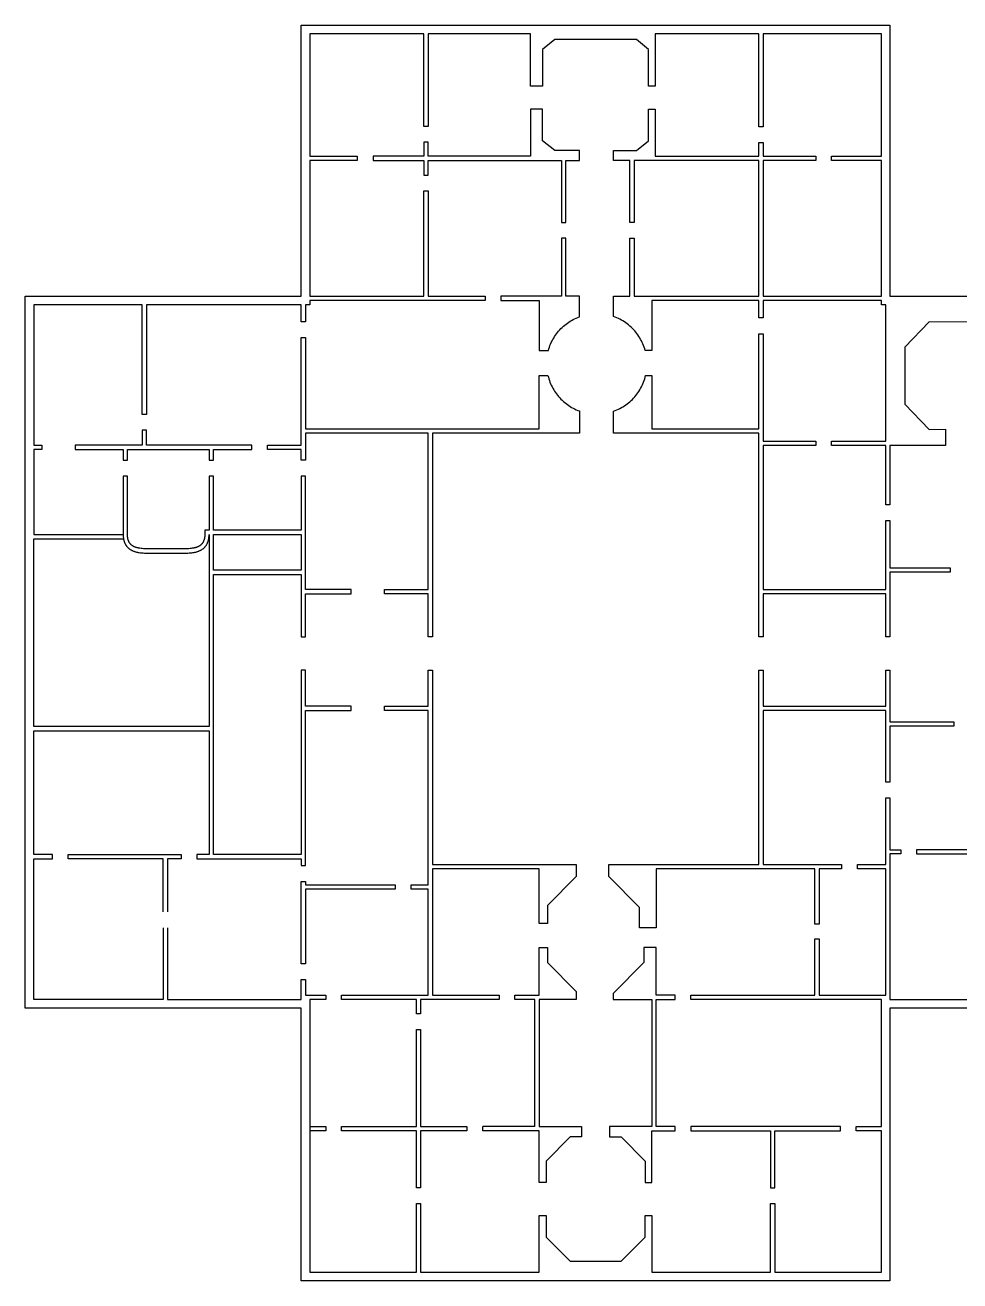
# Model space of a CAD drawing. Header units: centimetres. Extents: x 2933 to 5307, y 1581 to 3517.
# Drawn here: x 3635.3 to 3922.9, y 2258 to 2644.3 of the extents above; entities that cross this region are included whole.
import ezdxf

# ---------------------------------------------------------------- set-up
doc = ezdxf.new("R2010")
doc.units = ezdxf.units.CM
doc.layers.add('Make2D$Visible$Curves', color=7, linetype='Continuous', true_color=0x000000)

msp = doc.modelspace()

# ---------------------------------------------------------------- linework, layer by layer
at = {"layer": 'Make2D$Visible$Curves', "color": 24, "lineweight": -3, "true_color": 0xa52525}
for p, q in [((3720.28, 2560.96), (3720.28, 2644.31)), ((3720.28, 2644.31), (3901.42, 2644.31)), ((3901.42, 2644.31), (3901.42, 2560.96)), ((3757.99, 2641.66), (3722.93, 2641.66)), ((3722.93, 2641.66), (3722.93, 2603.96)), ((3757.99, 2613.14), (3757.99, 2641.66)), ((3790.77, 2641.66), (3759.32, 2641.66)), ((3759.32, 2641.66), (3759.32, 2613.14)), ((3790.77, 2625.56), (3790.77, 2641.66)), ((3798.33, 2639.86), (3794.55, 2636.85)), ((3823.38, 2639.86), (3798.33, 2639.86)), ((3827.16, 2636.85), (3823.38, 2639.86)), ((3861.06, 2641.66), (3829.18, 2641.66)), ((3829.18, 2641.66), (3829.18, 2625.56)), ((3861.06, 2613.06), (3861.06, 2641.66)), ((3898.77, 2641.66), (3862.38, 2641.66)), ((3862.38, 2641.66), (3862.38, 2613.06)), ((3898.77, 2603.96), (3898.77, 2641.66)), ((3794.55, 2636.85), (3794.55, 2625.56)), ((3827.16, 2625.56), (3827.16, 2636.85)), ((3794.55, 2625.56), (3790.77, 2625.56)), ((3829.18, 2625.56), (3827.16, 2625.56)), ((3794.55, 2618.48), (3790.77, 2618.48)), ((3790.77, 2618.48), (3790.77, 2603.96)), ((3794.55, 2608.71), (3794.55, 2618.48)), ((3827.16, 2608.71), (3827.16, 2618.48)), ((3827.16, 2618.48), (3829.18, 2618.48)), ((3829.18, 2618.48), (3829.18, 2603.96)), ((3759.32, 2613.14), (3757.99, 2613.14)), ((3862.38, 2613.06), (3861.06, 2613.06)), ((3759.32, 2608.28), (3757.99, 2608.28)), ((3757.99, 2608.28), (3757.99, 2603.96)), ((3759.32, 2603.96), (3759.32, 2608.28)), ((3798.33, 2605.7), (3794.55, 2608.71)), ((3823.38, 2605.7), (3827.16, 2608.71)), ((3861.06, 2603.96), (3861.06, 2608.2)), ((3861.06, 2608.2), (3862.38, 2608.2)), ((3862.38, 2608.2), (3862.38, 2603.96)), ((3722.93, 2603.96), (3737.51, 2603.96)), ((3737.51, 2603.96), (3737.51, 2602.63)), ((3757.99, 2603.96), (3742.37, 2603.96)), ((3742.37, 2603.96), (3742.37, 2602.63)), ((3790.77, 2603.96), (3759.32, 2603.96)), ((3805.84, 2605.7), (3798.33, 2605.7)), ((3805.84, 2602.63), (3805.84, 2605.7)), ((3816.39, 2602.63), (3816.39, 2605.7)), ((3816.39, 2605.7), (3823.38, 2605.7)), ((3829.18, 2603.96), (3861.06, 2603.96)), ((3862.38, 2603.96), (3878.58, 2603.96)), ((3878.58, 2603.96), (3878.58, 2602.63)), ((3883.44, 2602.63), (3883.44, 2603.96)), ((3883.44, 2603.96), (3898.77, 2603.96)), ((3737.51, 2602.63), (3722.93, 2602.63)), ((3722.93, 2602.63), (3722.93, 2560.96)), ((3742.37, 2602.63), (3757.99, 2602.63)), ((3757.99, 2602.63), (3757.99, 2598.17)), ((3759.32, 2598.17), (3759.32, 2602.63)), ((3759.32, 2602.63), (3790.77, 2602.63)), ((3790.77, 2602.63), (3800.32, 2602.63)), ((3800.32, 2602.63), (3800.32, 2583.62)), ((3801.64, 2583.62), (3801.64, 2602.63)), ((3801.64, 2602.63), (3805.84, 2602.63)), ((3821.38, 2602.63), (3816.39, 2602.63)), ((3821.38, 2583.62), (3821.38, 2602.63)), ((3861.06, 2602.63), (3822.71, 2602.63)), ((3822.71, 2602.63), (3822.71, 2583.62)), ((3861.06, 2560.96), (3861.06, 2602.63)), ((3878.58, 2602.63), (3862.38, 2602.63)), ((3862.38, 2602.63), (3862.38, 2560.96)), ((3898.77, 2602.63), (3883.44, 2602.63)), ((3898.77, 2560.96), (3898.77, 2602.63)), ((3757.99, 2598.17), (3759.32, 2598.17)), ((3757.99, 2560.96), (3757.99, 2593.3)), ((3757.99, 2593.3), (3759.32, 2593.3)), ((3759.32, 2593.3), (3759.32, 2560.96)), ((3800.32, 2583.62), (3801.64, 2583.62)), ((3822.71, 2583.62), (3821.38, 2583.62)), ((3801.64, 2578.76), (3800.32, 2578.76)), ((3800.32, 2578.76), (3800.32, 2560.96)), ((3801.64, 2560.96), (3801.64, 2578.76)), ((3821.38, 2560.96), (3821.38, 2578.76)), ((3821.38, 2578.76), (3822.71, 2578.76)), ((3822.71, 2578.76), (3822.71, 2560.96)), ((3635.33, 2341.89), (3635.33, 2560.96)), ((3635.33, 2560.96), (3720.28, 2560.96)), ((3671.32, 2558.31), (3637.97, 2558.31)), ((3637.97, 2558.31), (3637.97, 2515.04)), ((3671.32, 2524.56), (3671.32, 2558.31)), ((3720.28, 2558.31), (3672.65, 2558.31)), ((3672.65, 2558.31), (3672.65, 2524.56)), ((3720.28, 2553.04), (3720.28, 2558.31)), ((3722.93, 2558.31), (3721.61, 2558.31)), ((3721.61, 2558.31), (3721.61, 2553.04)), ((3722.93, 2560.96), (3757.99, 2560.96)), ((3776.83, 2559.63), (3722.93, 2559.63)), ((3722.93, 2559.63), (3722.93, 2558.31)), ((3759.32, 2560.96), (3776.83, 2560.96)), ((3776.83, 2560.96), (3776.83, 2559.63)), ((3800.32, 2560.96), (3781.7, 2560.96)), ((3781.7, 2560.96), (3781.7, 2559.63)), ((3781.7, 2559.63), (3793.53, 2559.63)), ((3793.53, 2559.63), (3793.53, 2544.23)), ((3805.84, 2560.96), (3801.64, 2560.96)), ((3805.84, 2554.59), (3805.84, 2560.96)), ((3816.39, 2554.66), (3816.39, 2560.96)), ((3816.39, 2560.96), (3821.38, 2560.96)), ((3822.71, 2560.96), (3861.06, 2560.96)), ((3861.06, 2559.63), (3828.17, 2559.63)), ((3828.17, 2559.63), (3828.17, 2544.23)), ((3861.06, 2554.23), (3861.06, 2559.63)), ((3862.38, 2560.96), (3898.77, 2560.96)), ((3898.77, 2559.63), (3862.38, 2559.63)), ((3862.38, 2559.63), (3862.38, 2554.23)), ((3898.77, 2558.31), (3898.77, 2559.63)), ((3900.09, 2558.31), (3898.77, 2558.31)), ((3900.09, 2516.34), (3900.09, 2558.31)), ((3901.42, 2560.96), (4063.99, 2560.96)), ((3803.48, 2553.48), (3803.94, 2553.74)), ((3803.94, 2553.74), (3804.4, 2553.97)), ((3804.4, 2553.97), (3804.87, 2554.2)), ((3804.87, 2554.2), (3805.35, 2554.4)), ((3805.35, 2554.4), (3805.84, 2554.59)), ((3816.89, 2554.47), (3816.39, 2554.66)), ((3817.37, 2554.27), (3816.89, 2554.47)), ((3817.86, 2554.05), (3817.37, 2554.27)), ((3818.33, 2553.82), (3817.86, 2554.05)), ((3818.8, 2553.56), (3818.33, 2553.82)), ((3819.25, 2553.3), (3818.8, 2553.56)), ((3862.38, 2554.23), (3861.06, 2554.23)), ((3721.61, 2553.04), (3720.28, 2553.04)), ((3798.83, 2549.35), (3799.15, 2549.76)), ((3799.15, 2549.76), (3799.48, 2550.17)), ((3799.48, 2550.17), (3799.83, 2550.56)), ((3799.83, 2550.56), (3800.19, 2550.93)), ((3800.19, 2550.93), (3800.56, 2551.3)), ((3800.56, 2551.3), (3800.94, 2551.65)), ((3800.94, 2551.65), (3801.34, 2551.99)), ((3801.34, 2551.99), (3801.75, 2552.32)), ((3801.75, 2552.32), (3802.17, 2552.63)), ((3802.17, 2552.63), (3802.59, 2552.93)), ((3802.59, 2552.93), (3803.03, 2553.22)), ((3803.03, 2553.22), (3803.48, 2553.48)), ((3819.7, 2553.01), (3819.25, 2553.3)), ((3820.14, 2552.72), (3819.7, 2553.01)), ((3820.56, 2552.4), (3820.14, 2552.72)), ((3820.98, 2552.07), (3820.56, 2552.4)), ((3821.38, 2551.73), (3820.98, 2552.07)), ((3821.77, 2551.38), (3821.38, 2551.73)), ((3822.15, 2551.01), (3821.77, 2551.38)), ((3822.52, 2550.63), (3822.15, 2551.01)), ((3822.87, 2550.24), (3822.52, 2550.63)), ((3823.21, 2549.83), (3822.87, 2550.24)), ((3823.54, 2549.41), (3823.21, 2549.83)), ((3913.47, 2553.03), (3905.96, 2545.26)), ((3932.5, 2552.9), (3913.47, 2553.03)), ((3720.28, 2515.04), (3720.28, 2548.18)), ((3720.28, 2548.18), (3721.61, 2548.18)), ((3721.61, 2548.18), (3721.61, 2520.11)), ((3796.81, 2545.71), (3797.01, 2546.19)), ((3797.01, 2546.19), (3797.22, 2546.67)), ((3797.22, 2546.67), (3797.45, 2547.14)), ((3797.45, 2547.14), (3797.7, 2547.6)), ((3797.7, 2547.6), (3797.96, 2548.05)), ((3797.96, 2548.05), (3798.23, 2548.49)), ((3798.23, 2548.49), (3798.52, 2548.93)), ((3798.52, 2548.93), (3798.83, 2549.35)), ((3823.85, 2548.99), (3823.54, 2549.41)), ((3824.15, 2548.55), (3823.85, 2548.99)), ((3824.43, 2548.1), (3824.15, 2548.55)), ((3824.7, 2547.64), (3824.43, 2548.1)), ((3824.95, 2547.18), (3824.7, 2547.64)), ((3825.18, 2546.7), (3824.95, 2547.18)), ((3825.4, 2546.22), (3825.18, 2546.7)), ((3825.6, 2545.73), (3825.4, 2546.22)), ((3861.06, 2520.11), (3861.06, 2549.36)), ((3861.06, 2549.36), (3862.38, 2549.36)), ((3862.38, 2549.36), (3862.38, 2516.34)), ((3793.53, 2544.23), (3796.32, 2544.23)), ((3796.32, 2544.23), (3796.46, 2544.73)), ((3796.46, 2544.73), (3796.63, 2545.22)), ((3796.63, 2545.22), (3796.81, 2545.71)), ((3825.78, 2545.23), (3825.6, 2545.73)), ((3825.95, 2544.73), (3825.78, 2545.23)), ((3826.1, 2544.23), (3825.95, 2544.73)), ((3828.17, 2544.23), (3826.1, 2544.23)), ((3905.96, 2545.26), (3905.96, 2527.72)), ((3793.53, 2520.11), (3793.53, 2536.48)), ((3793.53, 2536.48), (3796.19, 2536.48)), ((3796.19, 2536.48), (3796.32, 2535.97)), ((3796.32, 2535.97), (3796.47, 2535.47)), ((3796.47, 2535.47), (3796.63, 2534.98)), ((3796.63, 2534.98), (3796.81, 2534.49)), ((3796.81, 2534.49), (3797.01, 2534)), ((3825.39, 2533.97), (3825.6, 2534.46)), ((3825.6, 2534.46), (3825.78, 2534.96)), ((3825.78, 2534.96), (3825.95, 2535.46)), ((3825.95, 2535.46), (3826.1, 2535.96)), ((3826.1, 2535.96), (3826.23, 2536.48)), ((3826.23, 2536.48), (3828.17, 2536.48)), ((3828.17, 2536.48), (3828.17, 2520.11)), ((3797.01, 2534), (3797.22, 2533.53)), ((3797.22, 2533.53), (3797.45, 2533.06)), ((3797.45, 2533.06), (3797.7, 2532.6)), ((3797.7, 2532.6), (3797.96, 2532.15)), ((3797.96, 2532.15), (3798.24, 2531.7)), ((3798.24, 2531.7), (3798.53, 2531.27)), ((3798.53, 2531.27), (3798.83, 2530.85)), ((3798.83, 2530.85), (3799.15, 2530.44)), ((3799.15, 2530.44), (3799.48, 2530.03)), ((3823.21, 2530.37), (3823.54, 2530.78)), ((3823.54, 2530.78), (3823.85, 2531.21)), ((3823.85, 2531.21), (3824.14, 2531.65)), ((3824.14, 2531.65), (3824.43, 2532.09)), ((3824.43, 2532.09), (3824.69, 2532.55)), ((3824.69, 2532.55), (3824.94, 2533.02)), ((3824.94, 2533.02), (3825.18, 2533.49)), ((3825.18, 2533.49), (3825.39, 2533.97)), ((3799.48, 2530.03), (3799.83, 2529.64)), ((3799.83, 2529.64), (3800.19, 2529.27)), ((3800.19, 2529.27), (3800.56, 2528.9)), ((3800.56, 2528.9), (3800.95, 2528.55)), ((3800.95, 2528.55), (3801.34, 2528.21)), ((3801.34, 2528.21), (3801.75, 2527.88)), ((3801.75, 2527.88), (3802.17, 2527.57)), ((3802.17, 2527.57), (3802.6, 2527.27)), ((3802.6, 2527.27), (3803.03, 2526.99)), ((3803.03, 2526.99), (3803.48, 2526.72)), ((3803.48, 2526.72), (3803.94, 2526.47)), ((3818.33, 2526.39), (3818.79, 2526.64)), ((3818.79, 2526.64), (3819.25, 2526.91)), ((3819.25, 2526.91), (3819.7, 2527.19)), ((3819.7, 2527.19), (3820.13, 2527.49)), ((3820.13, 2527.49), (3820.56, 2527.8)), ((3820.56, 2527.8), (3820.97, 2528.13)), ((3820.97, 2528.13), (3821.38, 2528.47)), ((3821.38, 2528.47), (3821.77, 2528.82)), ((3821.77, 2528.82), (3822.15, 2529.19)), ((3822.15, 2529.19), (3822.52, 2529.57)), ((3822.52, 2529.57), (3822.87, 2529.96)), ((3822.87, 2529.96), (3823.21, 2530.37)), ((3905.96, 2527.72), (3913.47, 2519.95)), ((3672.65, 2524.56), (3671.32, 2524.56)), ((3803.94, 2526.47), (3804.4, 2526.23)), ((3804.4, 2526.23), (3804.87, 2526.01)), ((3804.87, 2526.01), (3805.35, 2525.8)), ((3805.35, 2525.8), (3805.84, 2525.61)), ((3805.84, 2525.61), (3805.84, 2518.78)), ((3816.39, 2525.54), (3816.89, 2525.73)), ((3816.39, 2518.78), (3816.39, 2525.54)), ((3816.89, 2525.73), (3817.37, 2525.93)), ((3817.37, 2525.93), (3817.86, 2526.15)), ((3817.86, 2526.15), (3818.33, 2526.39)), ((3671.32, 2519.7), (3671.32, 2515.04)), ((3672.65, 2519.7), (3671.32, 2519.7)), ((3672.65, 2515.04), (3672.65, 2519.7)), ((3721.61, 2520.11), (3793.53, 2520.11)), ((3759.32, 2518.78), (3721.61, 2518.78)), ((3721.61, 2518.78), (3721.61, 2510.47)), ((3759.32, 2470.66), (3759.32, 2518.78)), ((3805.84, 2518.78), (3760.64, 2518.78)), ((3760.64, 2518.78), (3760.64, 2456.15)), ((3861.06, 2518.78), (3816.39, 2518.78)), ((3828.17, 2520.11), (3861.06, 2520.11)), ((3861.06, 2456.15), (3861.06, 2518.78)), ((3913.47, 2519.95), (3918.48, 2519.98)), ((3918.48, 2519.98), (3918.51, 2515.02)), ((3637.97, 2515.04), (3640.49, 2515.04)), ((3640.49, 2515.04), (3640.49, 2513.71)), ((3671.32, 2515.04), (3650.74, 2515.04)), ((3650.74, 2515.04), (3650.74, 2513.71)), ((3705.06, 2515.04), (3672.65, 2515.04)), ((3705.06, 2513.71), (3705.06, 2515.04)), ((3709.92, 2513.71), (3709.92, 2515.04)), ((3709.92, 2515.04), (3720.28, 2515.04)), ((3862.38, 2516.34), (3878.58, 2516.34)), ((3878.58, 2515.02), (3862.38, 2515.02)), ((3862.38, 2515.02), (3862.38, 2470.66)), ((3878.58, 2516.34), (3878.58, 2515.02)), ((3883.44, 2515.02), (3883.44, 2516.34)), ((3883.44, 2516.34), (3900.09, 2516.34)), ((3900.09, 2515.02), (3883.44, 2515.02)), ((3900.09, 2496.76), (3900.09, 2515.02)), ((3918.51, 2515.02), (3901.42, 2515.02)), ((3901.42, 2515.02), (3901.42, 2496.76)), ((3640.49, 2513.71), (3637.97, 2513.71)), ((3637.97, 2513.71), (3637.97, 2487.61)), ((3650.74, 2513.71), (3665.49, 2513.71)), ((3665.49, 2513.71), (3665.49, 2510.47)), ((3666.82, 2510.47), (3666.82, 2513.71)), ((3666.82, 2513.71), (3691.92, 2513.71)), ((3691.92, 2513.71), (3691.92, 2510.47)), ((3693.25, 2510.47), (3693.25, 2513.71)), ((3693.25, 2513.71), (3705.06, 2513.71)), ((3720.28, 2513.71), (3709.92, 2513.71)), ((3720.28, 2510.47), (3720.28, 2513.71)), ((3665.49, 2510.47), (3666.82, 2510.47)), ((3691.92, 2510.47), (3693.25, 2510.47)), ((3721.61, 2510.47), (3720.28, 2510.47)), ((3666.82, 2505.6), (3665.49, 2505.6)), ((3665.49, 2505.6), (3665.49, 2487.61)), ((3666.82, 2487.61), (3666.82, 2505.6)), ((3693.25, 2505.6), (3691.92, 2505.6)), ((3691.92, 2505.6), (3691.92, 2488.94)), ((3693.25, 2488.94), (3693.25, 2505.6)), ((3721.61, 2505.6), (3720.28, 2505.6)), ((3720.28, 2505.6), (3720.28, 2488.94)), ((3721.61, 2470.66), (3721.61, 2505.6)), ((3901.42, 2496.76), (3900.09, 2496.76)), ((3900.09, 2470.66), (3900.09, 2491.9)), ((3900.09, 2491.9), (3901.42, 2491.9)), ((3901.42, 2491.9), (3901.42, 2477.37)), ((3691.92, 2488.94), (3690.6, 2488.94)), ((3690.6, 2488.94), (3690.6, 2487.61)), ((3720.28, 2488.94), (3693.25, 2488.94)), ((3637.97, 2487.61), (3665.49, 2487.61)), ((3637.97, 2428.55), (3637.97, 2486.29)), ((3637.97, 2486.29), (3665.49, 2486.29)), ((3665.49, 2487.61), (3665.49, 2487.44)), ((3665.49, 2487.44), (3665.5, 2487.26)), ((3665.5, 2487.26), (3665.51, 2487.09)), ((3665.51, 2487.09), (3665.52, 2486.92)), ((3665.52, 2486.92), (3665.53, 2486.76)), ((3665.53, 2486.76), (3665.55, 2486.59)), ((3665.55, 2486.59), (3665.57, 2486.43)), ((3665.57, 2486.43), (3665.6, 2486.28)), ((3665.6, 2486.28), (3665.63, 2486.12)), ((3665.63, 2486.12), (3665.66, 2485.97)), ((3665.66, 2485.97), (3665.7, 2485.82)), ((3665.7, 2485.82), (3665.74, 2485.67)), ((3665.74, 2485.67), (3665.78, 2485.53)), ((3665.78, 2485.53), (3665.82, 2485.39)), ((3665.82, 2485.39), (3665.87, 2485.25)), ((3665.87, 2485.25), (3665.93, 2485.12)), ((3665.93, 2485.12), (3665.98, 2484.99)), ((3665.98, 2484.99), (3666.04, 2484.86)), ((3666.04, 2484.86), (3666.11, 2484.73)), ((3666.11, 2484.73), (3666.17, 2484.6)), ((3666.17, 2484.6), (3666.24, 2484.48)), ((3666.24, 2484.48), (3666.31, 2484.37)), ((3666.31, 2484.37), (3666.39, 2484.25)), ((3666.39, 2484.25), (3666.47, 2484.14)), ((3666.47, 2484.14), (3666.55, 2484.03)), ((3666.55, 2484.03), (3666.64, 2483.92)), ((3666.82, 2487.47), (3666.82, 2487.61)), ((3666.82, 2487.33), (3666.82, 2487.47)), ((3666.83, 2487.2), (3666.82, 2487.33)), ((3666.84, 2487.06), (3666.83, 2487.2)), ((3666.85, 2486.92), (3666.84, 2487.06)), ((3666.86, 2486.78), (3666.85, 2486.92)), ((3666.88, 2486.64), (3666.86, 2486.78)), ((3666.91, 2486.5), (3666.88, 2486.64)), ((3666.93, 2486.39), (3666.91, 2486.5)), ((3666.95, 2486.28), (3666.93, 2486.39)), ((3666.98, 2486.17), (3666.95, 2486.28)), ((3667.01, 2486.05), (3666.98, 2486.17)), ((3667.04, 2485.94), (3667.01, 2486.05)), ((3667.07, 2485.83), (3667.04, 2485.94)), ((3667.11, 2485.72), (3667.07, 2485.83)), ((3667.15, 2485.62), (3667.11, 2485.72)), ((3667.19, 2485.52), (3667.15, 2485.62)), ((3667.23, 2485.43), (3667.19, 2485.52)), ((3667.28, 2485.34), (3667.23, 2485.43)), ((3667.32, 2485.26), (3667.28, 2485.34)), ((3667.37, 2485.17), (3667.32, 2485.26)), ((3667.43, 2485.08), (3667.37, 2485.17)), ((3667.48, 2485), (3667.43, 2485.08)), ((3667.54, 2484.92), (3667.48, 2485)), ((3667.6, 2484.84), (3667.54, 2484.92)), ((3667.66, 2484.77), (3667.6, 2484.84)), ((3667.72, 2484.69), (3667.66, 2484.77)), ((3667.79, 2484.62), (3667.72, 2484.69)), ((3667.85, 2484.55), (3667.79, 2484.62)), ((3667.93, 2484.49), (3667.85, 2484.55)), ((3668, 2484.42), (3667.93, 2484.49)), ((3668.07, 2484.36), (3668, 2484.42)), ((3668.16, 2484.29), (3668.07, 2484.36)), ((3668.24, 2484.23), (3668.16, 2484.29)), ((3668.33, 2484.17), (3668.24, 2484.23)), ((3668.42, 2484.11), (3668.33, 2484.17)), ((3668.51, 2484.05), (3668.42, 2484.11)), ((3668.61, 2484), (3668.51, 2484.05)), ((3688.9, 2484.05), (3688.81, 2484)), ((3688.99, 2484.11), (3688.9, 2484.05)), ((3689.08, 2484.17), (3688.99, 2484.11)), ((3689.17, 2484.23), (3689.08, 2484.17)), ((3689.26, 2484.29), (3689.17, 2484.23)), ((3689.34, 2484.36), (3689.26, 2484.29)), ((3689.42, 2484.42), (3689.34, 2484.36)), ((3689.49, 2484.49), (3689.42, 2484.42)), ((3689.56, 2484.55), (3689.49, 2484.49)), ((3689.63, 2484.62), (3689.56, 2484.55)), ((3689.69, 2484.69), (3689.63, 2484.62)), ((3689.76, 2484.77), (3689.69, 2484.69)), ((3689.82, 2484.84), (3689.76, 2484.77)), ((3689.88, 2484.92), (3689.82, 2484.84)), ((3689.94, 2485), (3689.88, 2484.92)), ((3689.99, 2485.08), (3689.94, 2485)), ((3690.04, 2485.17), (3689.99, 2485.08)), ((3690.09, 2485.26), (3690.04, 2485.17)), ((3690.14, 2485.34), (3690.09, 2485.26)), ((3690.18, 2485.43), (3690.14, 2485.34)), ((3690.22, 2485.52), (3690.18, 2485.43)), ((3690.26, 2485.62), (3690.22, 2485.52)), ((3690.3, 2485.72), (3690.26, 2485.62)), ((3690.34, 2485.83), (3690.3, 2485.72)), ((3690.38, 2485.94), (3690.34, 2485.83)), ((3690.41, 2486.05), (3690.38, 2485.94)), ((3690.44, 2486.17), (3690.41, 2486.05)), ((3690.47, 2486.28), (3690.44, 2486.17)), ((3690.49, 2486.39), (3690.47, 2486.28)), ((3690.51, 2486.5), (3690.49, 2486.39)), ((3690.53, 2486.64), (3690.51, 2486.5)), ((3690.55, 2486.78), (3690.53, 2486.64)), ((3690.57, 2486.92), (3690.55, 2486.78)), ((3690.58, 2487.06), (3690.57, 2486.92)), ((3690.59, 2487.2), (3690.58, 2487.06)), ((3690.6, 2487.47), (3690.59, 2487.33)), ((3690.59, 2487.33), (3690.59, 2487.2)), ((3690.6, 2487.61), (3690.6, 2487.47)), ((3690.77, 2483.92), (3690.86, 2484.03)), ((3690.86, 2484.03), (3690.94, 2484.14)), ((3690.94, 2484.14), (3691.02, 2484.25)), ((3691.02, 2484.25), (3691.1, 2484.37)), ((3691.1, 2484.37), (3691.17, 2484.48)), ((3691.17, 2484.48), (3691.24, 2484.6)), ((3691.24, 2484.6), (3691.31, 2484.73)), ((3691.31, 2484.73), (3691.37, 2484.86)), ((3691.37, 2484.86), (3691.43, 2484.99)), ((3691.43, 2484.99), (3691.49, 2485.12)), ((3691.49, 2485.12), (3691.54, 2485.25)), ((3691.54, 2485.25), (3691.59, 2485.39)), ((3691.59, 2485.39), (3691.64, 2485.53)), ((3691.64, 2485.53), (3691.68, 2485.67)), ((3691.68, 2485.67), (3691.72, 2485.82)), ((3691.72, 2485.82), (3691.75, 2485.97)), ((3691.75, 2485.97), (3691.79, 2486.12)), ((3691.79, 2486.12), (3691.82, 2486.28)), ((3691.82, 2486.28), (3691.84, 2486.43)), ((3691.84, 2486.43), (3691.86, 2486.59)), ((3691.86, 2486.59), (3691.88, 2486.76)), ((3691.88, 2486.76), (3691.9, 2486.92)), ((3691.9, 2486.92), (3691.91, 2487.09)), ((3691.91, 2487.09), (3691.92, 2487.26)), ((3691.92, 2487.44), (3691.92, 2487.61)), ((3691.92, 2487.61), (3691.92, 2428.55)), ((3691.92, 2487.26), (3691.92, 2487.44)), ((3693.25, 2487.61), (3720.28, 2487.61)), ((3693.25, 2476.6), (3693.25, 2487.61)), ((3720.28, 2487.61), (3720.28, 2476.6)), ((3666.64, 2483.92), (3666.73, 2483.82)), ((3666.73, 2483.82), (3666.82, 2483.71)), ((3666.82, 2483.71), (3666.92, 2483.61)), ((3666.92, 2483.61), (3667.02, 2483.52)), ((3667.02, 2483.52), (3667.13, 2483.43)), ((3667.13, 2483.43), (3667.23, 2483.33)), ((3667.23, 2483.33), (3667.34, 2483.25)), ((3667.34, 2483.25), (3667.46, 2483.16)), ((3667.46, 2483.16), (3667.57, 2483.08)), ((3667.57, 2483.08), (3667.69, 2483)), ((3667.69, 2483), (3667.82, 2482.92)), ((3667.82, 2482.92), (3667.95, 2482.85)), ((3667.95, 2482.85), (3668.08, 2482.78)), ((3668.08, 2482.78), (3668.21, 2482.71)), ((3668.21, 2482.71), (3668.35, 2482.65)), ((3668.35, 2482.65), (3668.49, 2482.58)), ((3668.49, 2482.58), (3668.64, 2482.52)), ((3668.7, 2483.95), (3668.61, 2484)), ((3668.64, 2482.52), (3668.78, 2482.47)), ((3668.8, 2483.9), (3668.7, 2483.95)), ((3668.78, 2482.47), (3668.93, 2482.41)), ((3668.91, 2483.84), (3668.8, 2483.9)), ((3669.03, 2483.79), (3668.91, 2483.84)), ((3668.93, 2482.41), (3669.09, 2482.36)), ((3669.15, 2483.74), (3669.03, 2483.79)), ((3669.09, 2482.36), (3669.25, 2482.31)), ((3669.27, 2483.7), (3669.15, 2483.74)), ((3669.25, 2482.31), (3669.41, 2482.27)), ((3669.39, 2483.66), (3669.27, 2483.7)), ((3669.51, 2483.62), (3669.39, 2483.66)), ((3669.41, 2482.27), (3669.57, 2482.22)), ((3669.63, 2483.58), (3669.51, 2483.62)), ((3669.57, 2482.22), (3669.74, 2482.18)), ((3669.76, 2483.54), (3669.63, 2483.58)), ((3669.74, 2482.18), (3669.91, 2482.14)), ((3669.91, 2483.5), (3669.76, 2483.54)), ((3670.06, 2483.47), (3669.91, 2483.5)), ((3669.91, 2482.14), (3670.09, 2482.11)), ((3670.21, 2483.44), (3670.06, 2483.47)), ((3670.09, 2482.11), (3670.27, 2482.08)), ((3670.36, 2483.41), (3670.21, 2483.44)), ((3670.27, 2482.08), (3670.45, 2482.05)), ((3670.52, 2483.38), (3670.36, 2483.41)), ((3670.45, 2482.05), (3670.82, 2482)), ((3670.67, 2483.36), (3670.52, 2483.38)), ((3670.98, 2483.31), (3670.67, 2483.36)), ((3670.82, 2482), (3671.21, 2481.96)), ((3671.35, 2483.28), (3670.98, 2483.31)), ((3671.21, 2481.96), (3671.61, 2481.93)), ((3671.72, 2483.25), (3671.35, 2483.28)), ((3671.61, 2481.93), (3672.03, 2481.91)), ((3672.09, 2483.24), (3671.72, 2483.25)), ((3672.03, 2481.91), (3672.46, 2481.91)), ((3672.46, 2483.23), (3672.09, 2483.24)), ((3684.96, 2483.23), (3672.46, 2483.23)), ((3672.46, 2481.91), (3684.96, 2481.91)), ((3685.33, 2483.24), (3684.96, 2483.23)), ((3684.96, 2481.91), (3685.39, 2481.91)), ((3685.7, 2483.25), (3685.33, 2483.24)), ((3685.39, 2481.91), (3685.8, 2481.93)), ((3686.07, 2483.28), (3685.7, 2483.25)), ((3685.8, 2481.93), (3686.2, 2481.96)), ((3686.44, 2483.31), (3686.07, 2483.28)), ((3686.2, 2481.96), (3686.59, 2482)), ((3686.75, 2483.36), (3686.44, 2483.31)), ((3686.59, 2482), (3686.97, 2482.05)), ((3686.9, 2483.38), (3686.75, 2483.36)), ((3687.05, 2483.41), (3686.9, 2483.38)), ((3686.97, 2482.05), (3687.15, 2482.08)), ((3687.2, 2483.44), (3687.05, 2483.41)), ((3687.15, 2482.08), (3687.33, 2482.11)), ((3687.36, 2483.47), (3687.2, 2483.44)), ((3687.33, 2482.11), (3687.5, 2482.14)), ((3687.51, 2483.5), (3687.36, 2483.47)), ((3687.5, 2482.14), (3687.67, 2482.18)), ((3687.66, 2483.54), (3687.51, 2483.5)), ((3687.78, 2483.58), (3687.66, 2483.54)), ((3687.67, 2482.18), (3687.84, 2482.22)), ((3687.9, 2483.62), (3687.78, 2483.58)), ((3687.84, 2482.22), (3688.01, 2482.27)), ((3688.03, 2483.66), (3687.9, 2483.62)), ((3688.01, 2482.27), (3688.17, 2482.31)), ((3688.15, 2483.7), (3688.03, 2483.66)), ((3688.27, 2483.74), (3688.15, 2483.7)), ((3688.17, 2482.31), (3688.33, 2482.36)), ((3688.38, 2483.79), (3688.27, 2483.74)), ((3688.33, 2482.36), (3688.48, 2482.41)), ((3688.5, 2483.84), (3688.38, 2483.79)), ((3688.48, 2482.41), (3688.63, 2482.47)), ((3688.62, 2483.9), (3688.5, 2483.84)), ((3688.71, 2483.95), (3688.62, 2483.9)), ((3688.63, 2482.47), (3688.78, 2482.52)), ((3688.81, 2484), (3688.71, 2483.95)), ((3688.78, 2482.52), (3688.92, 2482.58)), ((3688.92, 2482.58), (3689.07, 2482.65)), ((3689.07, 2482.65), (3689.2, 2482.71)), ((3689.2, 2482.71), (3689.34, 2482.78)), ((3689.34, 2482.78), (3689.47, 2482.85)), ((3689.47, 2482.85), (3689.6, 2482.92)), ((3689.6, 2482.92), (3689.72, 2483)), ((3689.72, 2483), (3689.84, 2483.08)), ((3689.84, 2483.08), (3689.96, 2483.16)), ((3689.96, 2483.16), (3690.07, 2483.25)), ((3690.07, 2483.25), (3690.18, 2483.33)), ((3690.18, 2483.33), (3690.29, 2483.43)), ((3690.29, 2483.43), (3690.39, 2483.52)), ((3690.39, 2483.52), (3690.49, 2483.61)), ((3690.49, 2483.61), (3690.59, 2483.71)), ((3690.59, 2483.71), (3690.68, 2483.82)), ((3690.68, 2483.82), (3690.77, 2483.92)), ((3720.28, 2476.6), (3693.25, 2476.6)), ((3901.42, 2477.37), (3919.93, 2477.37)), ((3919.93, 2477.37), (3919.93, 2476.05)), ((3693.25, 2389.13), (3693.25, 2475.27)), ((3693.25, 2475.27), (3720.28, 2475.27)), ((3720.28, 2475.27), (3720.28, 2456.15)), ((3919.93, 2476.05), (3901.42, 2476.05)), ((3901.42, 2476.05), (3901.42, 2456.15)), ((3735.64, 2470.66), (3721.61, 2470.66)), ((3721.61, 2456.15), (3721.61, 2469.33)), ((3721.61, 2469.33), (3735.64, 2469.33)), ((3735.64, 2469.33), (3735.64, 2470.66)), ((3745.89, 2469.33), (3745.89, 2470.66)), ((3745.89, 2470.66), (3759.32, 2470.66)), ((3759.32, 2469.33), (3745.89, 2469.33)), ((3759.32, 2456.15), (3759.32, 2469.33)), ((3862.38, 2470.66), (3900.09, 2470.66)), ((3900.09, 2469.33), (3862.38, 2469.33)), ((3862.38, 2469.33), (3862.38, 2456.15)), ((3900.09, 2456.15), (3900.09, 2469.33)), ((3720.28, 2456.15), (3721.61, 2456.15)), ((3760.64, 2456.15), (3759.32, 2456.15)), ((3862.38, 2456.15), (3861.06, 2456.15)), ((3901.42, 2456.15), (3900.09, 2456.15)), ((3721.61, 2445.91), (3720.28, 2445.91)), ((3720.28, 2445.91), (3720.28, 2389.13)), ((3721.61, 2434.84), (3721.61, 2445.91)), ((3759.32, 2434.84), (3759.32, 2445.91)), ((3759.32, 2445.91), (3760.64, 2445.91)), ((3760.64, 2445.91), (3760.64, 2386.08)), ((3861.06, 2386.08), (3861.06, 2445.91)), ((3861.06, 2445.91), (3862.38, 2445.91)), ((3862.38, 2445.91), (3862.38, 2434.84)), ((3900.09, 2434.84), (3900.09, 2445.91)), ((3900.09, 2445.91), (3901.42, 2445.91)), ((3901.42, 2445.91), (3901.42, 2429.95)), ((3735.64, 2434.84), (3721.61, 2434.84)), ((3735.64, 2433.51), (3735.64, 2434.84)), ((3745.89, 2433.51), (3745.89, 2434.84)), ((3745.89, 2434.84), (3759.32, 2434.84)), ((3862.38, 2434.84), (3900.09, 2434.84)), ((3721.61, 2385.77), (3721.61, 2433.51)), ((3721.61, 2433.51), (3735.64, 2433.51)), ((3759.32, 2433.51), (3745.89, 2433.51)), ((3759.32, 2379.84), (3759.32, 2433.51)), ((3900.09, 2433.51), (3862.38, 2433.51)), ((3862.38, 2433.51), (3862.38, 2386.08)), ((3900.09, 2411.42), (3900.09, 2433.51)), ((3901.42, 2429.95), (3921.05, 2429.95)), ((3921.05, 2429.95), (3921.05, 2428.63)), ((3691.92, 2428.55), (3637.97, 2428.55)), ((3637.97, 2389.13), (3637.97, 2427.22)), ((3637.97, 2427.22), (3691.92, 2427.22)), ((3691.92, 2427.22), (3691.92, 2389.13)), ((3921.05, 2428.63), (3901.42, 2428.63)), ((3901.42, 2428.63), (3901.42, 2411.42)), ((3901.42, 2411.42), (3900.09, 2411.42)), ((3900.09, 2386.08), (3900.09, 2406.56)), ((3900.09, 2406.56), (3901.42, 2406.56)), ((3901.42, 2406.56), (3901.42, 2390.65)), ((3643.73, 2389.13), (3637.97, 2389.13)), ((3637.97, 2344.53), (3637.97, 2387.8)), ((3637.97, 2387.8), (3643.73, 2387.8)), ((3643.73, 2387.8), (3643.73, 2389.13)), ((3648.59, 2387.8), (3648.59, 2389.13)), ((3648.59, 2389.13), (3683.33, 2389.13)), ((3677.8, 2387.8), (3648.59, 2387.8)), ((3677.8, 2371.49), (3677.8, 2387.8)), ((3683.33, 2387.8), (3679.13, 2387.8)), ((3679.13, 2387.8), (3679.13, 2371.49)), ((3683.33, 2389.13), (3683.33, 2387.8)), ((3691.92, 2389.13), (3688.19, 2389.13)), ((3688.19, 2389.13), (3688.19, 2387.8)), ((3688.19, 2387.8), (3720.28, 2387.8)), ((3720.28, 2389.13), (3693.25, 2389.13)), ((3720.28, 2387.8), (3720.28, 2385.77)), ((3901.42, 2390.65), (3904.71, 2390.65)), ((3904.71, 2389.33), (3901.42, 2389.33)), ((3901.42, 2389.33), (3901.42, 2344.53)), ((3904.71, 2390.65), (3904.71, 2389.33)), ((3943.95, 2390.65), (3909.57, 2390.65)), ((3909.57, 2390.65), (3909.57, 2389.33)), ((3909.57, 2389.33), (3949.47, 2389.33)), ((3720.28, 2385.77), (3721.61, 2385.77)), ((3760.64, 2386.08), (3804.84, 2386.08)), ((3793.53, 2384.75), (3760.64, 2384.75)), ((3760.64, 2384.75), (3760.64, 2345.86)), ((3793.53, 2367.96), (3793.53, 2384.75)), ((3804.84, 2386.08), (3804.84, 2382.37)), ((3814.92, 2382.44), (3814.92, 2386.08)), ((3814.92, 2386.08), (3861.06, 2386.08)), ((3878.26, 2384.75), (3829.5, 2384.75)), ((3829.5, 2384.75), (3829.5, 2366.63)), ((3862.38, 2386.08), (3886.54, 2386.08)), ((3878.26, 2367.69), (3878.26, 2384.75)), ((3886.54, 2384.75), (3879.58, 2384.75)), ((3879.58, 2384.75), (3879.58, 2367.69)), ((3886.54, 2386.08), (3886.54, 2384.75)), ((3891.4, 2384.75), (3891.4, 2386.08)), ((3891.4, 2386.08), (3900.09, 2386.08)), ((3900.09, 2384.75), (3891.4, 2384.75)), ((3900.09, 2345.86), (3900.09, 2384.75)), ((3720.28, 2355.57), (3720.28, 2380.9)), ((3720.28, 2380.9), (3721.61, 2380.9)), ((3721.61, 2380.9), (3721.61, 2379.84)), ((3721.61, 2379.84), (3749.19, 2379.84)), ((3749.19, 2379.84), (3749.19, 2378.52)), ((3754.05, 2378.52), (3754.05, 2379.84)), ((3754.05, 2379.84), (3759.32, 2379.84)), ((3804.84, 2382.37), (3796, 2373.43)), ((3824.38, 2372.88), (3814.92, 2382.44)), ((3749.19, 2378.52), (3721.61, 2378.52)), ((3721.61, 2378.52), (3721.61, 2355.57)), ((3759.32, 2378.52), (3754.05, 2378.52)), ((3759.32, 2345.86), (3759.32, 2378.52)), ((3796, 2373.43), (3796, 2367.96)), ((3824.38, 2366.63), (3824.38, 2372.88)), ((3677.8, 2366.63), (3677.8, 2344.53)), ((3679.13, 2366.63), (3679.13, 2344.53)), ((3796, 2367.96), (3793.53, 2367.96)), ((3829.5, 2366.63), (3824.38, 2366.63)), ((3879.58, 2367.69), (3878.26, 2367.69)), ((3793.53, 2345.86), (3793.53, 2360.54)), ((3793.53, 2360.54), (3796, 2360.54)), ((3796, 2360.54), (3796, 2355.96)), ((3825.7, 2360.54), (3825.7, 2355.96)), ((3829.5, 2360.54), (3825.7, 2360.54)), ((3829.5, 2345.86), (3829.5, 2360.54)), ((3878.26, 2345.86), (3878.26, 2363.2)), ((3878.26, 2363.2), (3879.58, 2363.2)), ((3879.58, 2363.2), (3879.58, 2345.86)), ((3721.61, 2355.57), (3720.28, 2355.57)), ((3796, 2355.96), (3804.84, 2347.02)), ((3825.7, 2355.96), (3816.24, 2346.4)), ((3720.28, 2344.53), (3720.28, 2350.7)), ((3720.28, 2350.7), (3721.61, 2350.7)), ((3721.61, 2350.7), (3721.61, 2345.86)), ((3721.61, 2345.86), (3727.85, 2345.86)), ((3727.85, 2345.86), (3727.85, 2344.53)), ((3732.71, 2344.53), (3732.71, 2345.86)), ((3732.71, 2345.86), (3759.32, 2345.86)), ((3760.64, 2345.86), (3781.15, 2345.86)), ((3781.15, 2345.86), (3781.15, 2344.53)), ((3786.01, 2344.53), (3786.01, 2345.86)), ((3786.01, 2345.86), (3793.53, 2345.86)), ((3804.84, 2347.02), (3804.84, 2344.53)), ((3816.24, 2346.4), (3816.24, 2344.53)), ((3835.29, 2345.86), (3829.5, 2345.86)), ((3835.29, 2344.53), (3835.29, 2345.86)), ((3840.16, 2344.53), (3840.16, 2345.86)), ((3840.16, 2345.86), (3878.26, 2345.86)), ((3879.58, 2345.86), (3900.09, 2345.86)), ((3720.28, 2341.89), (3635.33, 2341.89)), ((3677.8, 2344.53), (3637.97, 2344.53)), ((3679.13, 2344.53), (3720.28, 2344.53)), ((3720.28, 2258), (3720.28, 2341.89)), ((3727.85, 2344.53), (3722.93, 2344.53)), ((3722.93, 2344.53), (3722.93, 2260.65)), ((3755.7, 2344.53), (3732.71, 2344.53)), ((3755.7, 2340.18), (3755.7, 2344.53)), ((3781.15, 2344.53), (3757.02, 2344.53)), ((3757.02, 2344.53), (3757.02, 2340.18)), ((3792.2, 2344.53), (3786.01, 2344.53)), ((3792.2, 2305.53), (3792.2, 2344.53)), ((3804.84, 2344.53), (3793.53, 2344.53)), ((3793.53, 2344.53), (3793.53, 2305.53)), ((3816.24, 2344.53), (3828.17, 2344.53)), ((3828.17, 2344.53), (3828.17, 2305.53)), ((3829.5, 2305.53), (3829.5, 2344.53)), ((3829.5, 2344.53), (3835.29, 2344.53)), ((3898.77, 2344.53), (3840.16, 2344.53)), ((3898.77, 2305.53), (3898.77, 2344.53)), ((3901.42, 2344.53), (3957.86, 2344.53)), ((4068.45, 2341.89), (3901.42, 2341.89)), ((3901.42, 2341.89), (3901.42, 2258)), ((3757.02, 2340.18), (3755.7, 2340.18)), ((3755.7, 2305.53), (3755.7, 2335.31)), ((3755.7, 2335.31), (3757.02, 2335.31)), ((3757.02, 2335.31), (3757.02, 2305.53)), ((3722.93, 2305.53), (3727.85, 2305.53)), ((3727.85, 2304.2), (3722.93, 2304.2)), ((3727.85, 2305.53), (3727.85, 2304.2)), ((3732.71, 2305.53), (3755.7, 2305.53)), ((3732.71, 2304.2), (3732.71, 2305.53)), ((3755.7, 2304.2), (3732.71, 2304.2)), ((3755.7, 2286.66), (3755.7, 2304.2)), ((3757.02, 2305.53), (3771.27, 2305.53)), ((3771.27, 2304.2), (3757.02, 2304.2)), ((3757.02, 2304.2), (3757.02, 2286.66)), ((3771.27, 2305.53), (3771.27, 2304.2)), ((3792.2, 2305.53), (3776.13, 2305.53)), ((3776.13, 2304.2), (3776.13, 2305.53)), ((3793.53, 2304.2), (3776.13, 2304.2)), ((3793.53, 2305.53), (3806.53, 2305.53)), ((3793.53, 2288.25), (3793.53, 2304.2)), ((3806.53, 2305.53), (3806.53, 2302.3)), ((3828.17, 2305.53), (3815.17, 2305.53)), ((3815.17, 2305.53), (3815.17, 2302.3)), ((3828.17, 2288.25), (3828.17, 2304.2)), ((3828.17, 2304.2), (3835.29, 2304.2)), ((3835.29, 2305.53), (3829.5, 2305.53)), ((3835.29, 2304.2), (3835.29, 2305.53)), ((3886.17, 2305.53), (3840.16, 2305.53)), ((3840.16, 2305.53), (3840.16, 2304.2)), ((3840.16, 2304.2), (3864.68, 2304.2)), ((3864.68, 2304.2), (3864.68, 2286.66)), ((3866, 2286.66), (3866, 2304.2)), ((3866, 2304.2), (3886.17, 2304.2)), ((3886.17, 2304.2), (3886.17, 2305.53)), ((3891.03, 2304.2), (3891.03, 2305.53)), ((3891.03, 2305.53), (3898.77, 2305.53)), ((3898.77, 2304.2), (3891.03, 2304.2)), ((3898.77, 2260.65), (3898.77, 2304.2)), ((3802.97, 2302.3), (3795.64, 2294.87)), ((3806.53, 2302.3), (3802.97, 2302.3)), ((3815.17, 2302.3), (3818.73, 2302.3)), ((3818.73, 2302.3), (3826.06, 2294.87)), ((3795.64, 2294.87), (3795.64, 2288.25)), ((3826.06, 2294.87), (3826.06, 2288.25)), ((3795.64, 2288.25), (3793.53, 2288.25)), ((3826.06, 2288.25), (3828.17, 2288.25)), ((3757.02, 2286.66), (3755.7, 2286.66)), ((3864.68, 2286.66), (3866, 2286.66)), ((3755.7, 2260.65), (3755.7, 2281.8)), ((3755.7, 2281.8), (3757.02, 2281.8)), ((3757.02, 2281.8), (3757.02, 2260.65)), ((3864.68, 2260.65), (3864.68, 2281.8)), ((3864.68, 2281.8), (3866, 2281.8)), ((3866, 2281.8), (3866, 2260.65)), ((3793.53, 2260.65), (3793.53, 2278.08)), ((3793.53, 2278.08), (3795.64, 2278.08)), ((3795.64, 2278.08), (3795.64, 2271.47)), ((3826.06, 2271.47), (3826.06, 2278.08)), ((3826.06, 2278.08), (3828.17, 2278.08)), ((3828.17, 2278.08), (3828.17, 2260.65)), ((3795.64, 2271.47), (3802.97, 2264.04)), ((3818.73, 2264.04), (3826.06, 2271.47)), ((3802.97, 2264.04), (3818.73, 2264.04)), ((3722.93, 2260.65), (3755.7, 2260.65)), ((3757.02, 2260.65), (3793.53, 2260.65)), ((3828.17, 2260.65), (3864.68, 2260.65)), ((3866, 2260.65), (3898.77, 2260.65)), ((3901.42, 2258), (3720.28, 2258))]:
    msp.add_line(p, q, dxfattribs=at)

doc.saveas('drawing.dxf')
